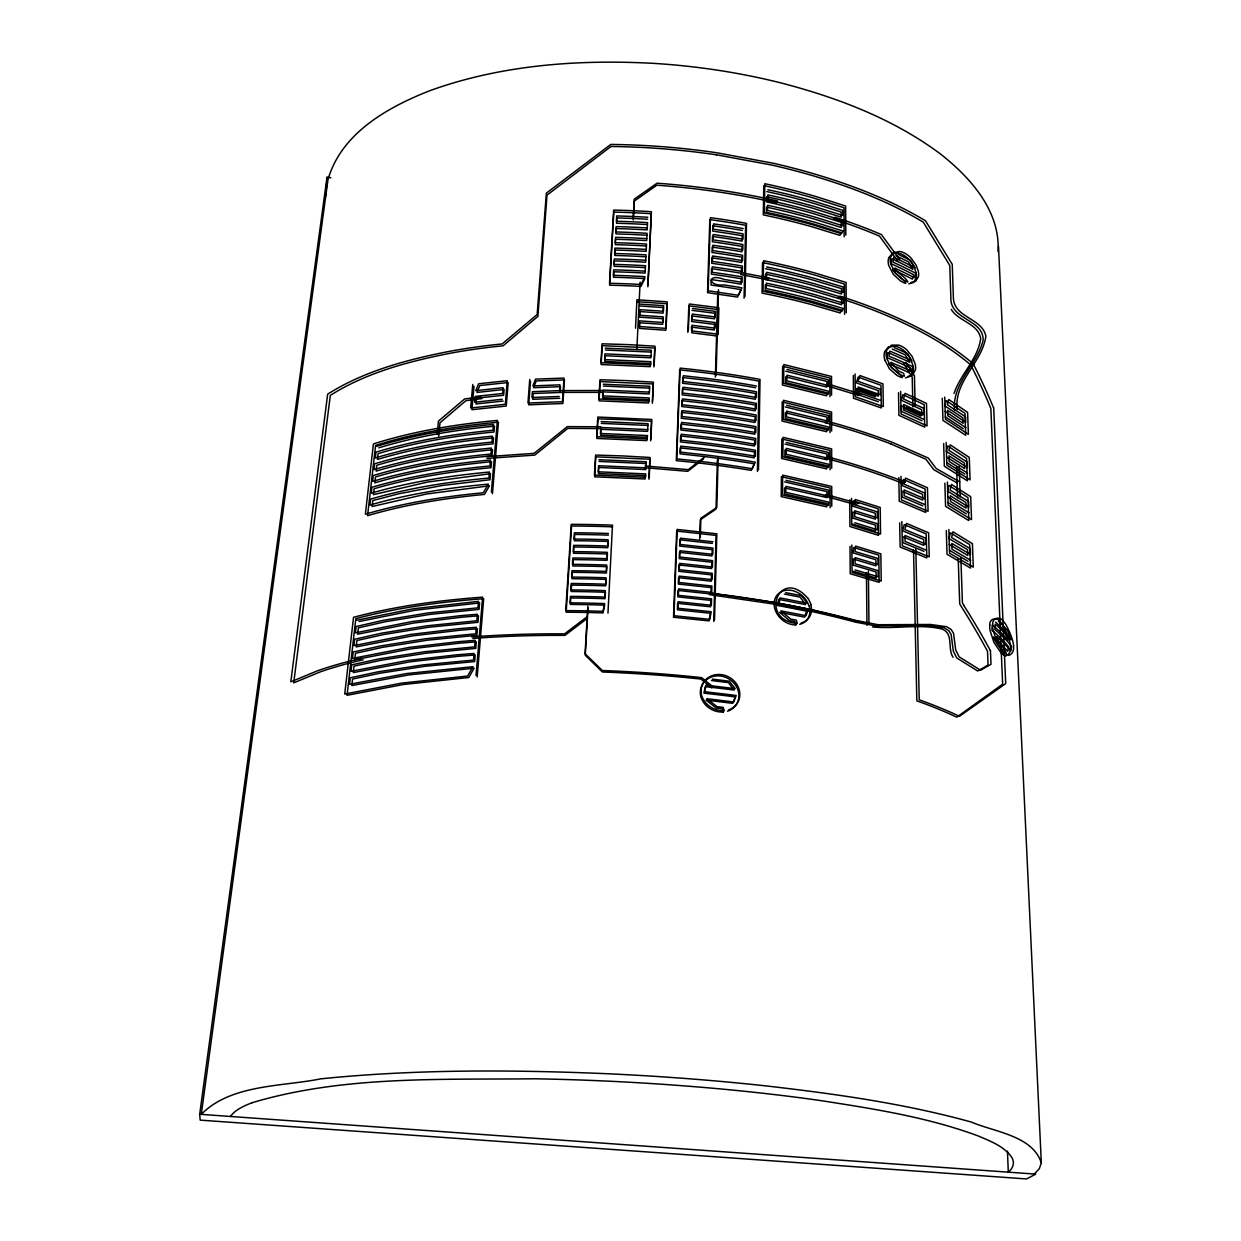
<?xml version="1.0" encoding="UTF-8"?>
<svg xmlns="http://www.w3.org/2000/svg" width="1241" height="1241" viewBox="0 0 1241 1241"><rect width="100%" height="100%" fill="white"/><g stroke="black" fill="none" stroke-linecap="round" stroke-linejoin="round"><path stroke-width="1.5" d="M757.429 471.471L758.949 381.111A443.813 198.343 2.8 0 0 679.696 369.927L676.298 460.644A452.701 186.786 2.8 0 1 751.208 470.401L754.233 463.824A451.771 187.624 2.8 0 0 704.143 456.502L680.021 453.865L680.239 447.892L704.33 450.53A451.197 188.399 2.8 0 1 754.342 457.851L754.45 451.926A450.607 189.175 2.8 0 0 704.516 444.573L680.456 441.92L680.673 435.979L704.702 438.631A450.049 189.951 2.8 0 1 754.559 446L754.652 440.09A449.475 190.711 2.8 0 0 704.872 432.721L680.89 430.053L681.107 424.143L705.059 426.811A448.901 191.471 2.8 0 1 754.761 434.21L754.869 428.347A448.327 192.215 2.8 0 0 705.229 420.932L681.325 418.264L681.542 412.384L705.415 415.052A447.768 192.976 2.8 0 1 754.978 422.483L755.071 416.65A447.194 193.72 2.8 0 0 705.586 409.204L681.759 406.536L681.976 400.688L705.772 403.372A446.636 194.465 2.8 0 1 755.18 410.833L755.288 405.047A446.077 195.194 2.8 0 0 705.943 397.57L682.178 394.871L682.395 389.069L706.129 391.768A445.503 195.923 2.8 0 1 755.381 399.261L755.49 393.49A444.945 196.652 2.8 0 0 706.3 385.982L682.612 383.283L682.814 377.528L706.47 380.227A444.387 197.381 2.8 0 1 755.583 387.75M758.499 469.858L760.019 379.405A446.713 199.677 2.8 0 0 680.146 368.127L676.748 458.922A455.664 188.058 2.8 0 1 752.248 468.772L755.288 462.179A454.733 188.896 2.8 0 0 704.81 454.811L680.502 452.143L680.72 446.155L704.997 448.823A454.144 189.687 2.8 0 1 755.397 456.223L755.505 450.281A453.57 190.462 2.8 0 0 705.183 442.866L680.937 440.183L681.154 434.241L705.353 436.925A452.996 191.238 2.8 0 1 755.598 444.34L755.707 438.43A452.422 191.998 2.8 0 0 705.54 430.984L681.371 428.316L681.588 422.39L705.726 425.089A451.848 192.774 2.8 0 1 755.816 432.551L755.909 426.671A451.274 193.534 2.8 0 0 705.896 419.194L681.805 416.495L682.023 410.616L706.082 413.315A450.7 194.279 2.8 0 1 756.017 420.808L756.11 414.975A450.126 195.039 2.8 0 0 706.253 407.467L682.224 404.768L682.441 398.919L706.424 401.619A449.568 195.783 2.8 0 1 756.219 409.158L756.327 403.356A448.994 196.528 2.8 0 0 706.61 395.801L682.659 393.087L682.876 387.285L706.781 390A448.435 197.257 2.8 0 1 756.421 397.554L756.529 391.799A447.861 198.002 2.8 0 0 706.951 384.214L683.077 381.499L683.295 375.728L707.137 378.443A447.303 198.731 2.8 0 1 756.622 386.044M744.073 298.212L745.624 225.288A429.06 216.834 3 0 0 714.552 220.246L709.805 219.579L707.556 292.643L737.526 297.095L741.048 289.649A435.327 209.155 2.9 0 0 723.255 286.78L711.062 285.042L711.233 279.582L723.394 281.319A434.8 209.807 2.9 0 1 741.172 284.189L741.296 278.744A434.257 210.458 2.9 0 0 723.55 275.874L711.388 274.137L711.558 268.692L723.689 270.445A433.73 211.11 2.9 0 1 741.404 273.315L741.529 267.916A433.202 211.746 2.9 0 0 723.829 265.031L711.714 263.278L711.884 257.88L723.984 259.633A432.675 212.382 2.9 0 1 741.653 262.518L741.761 257.135A432.147 213.018 2.9 0 0 724.124 254.25L712.039 252.497L712.194 247.114L724.263 248.883A431.62 213.654 2.9 0 1 741.885 251.768L742.009 246.432A431.092 214.274 3 0 0 724.403 243.531L712.365 241.762L712.52 236.426L724.558 238.194A430.565 214.895 3 0 1 742.118 241.095L742.242 235.774A430.053 215.515 3 0 0 724.697 232.874L712.675 231.105L712.846 225.784L724.837 227.553A429.526 216.136 3 0 1 742.351 230.469M744.988 296.397L746.524 223.411A431.868 218.307 3 0 0 715.204 218.323L710.441 217.656L708.177 290.782L738.395 295.28L741.932 287.819A438.166 210.567 2.9 0 0 723.999 284.934C707.277 286.718 707.091 272.601 724.155 279.473A437.639 211.234 2.9 0 1 742.056 282.359L742.18 276.914A437.096 211.885 2.9 0 0 724.294 274.013L712.039 272.26L712.21 266.815L724.434 268.583A436.568 212.537 2.9 0 1 742.289 271.484L742.413 266.07A436.025 213.173 2.9 0 0 724.589 263.154L712.365 261.401L712.536 255.987L724.728 257.756A435.498 213.824 2.9 0 1 742.537 260.672L742.645 255.289A434.97 214.46 2.9 0 0 724.868 252.373L712.691 250.589L712.861 245.222L725.008 246.99A434.443 215.096 2.9 0 1 742.77 249.906L742.878 244.555A433.916 215.717 3 0 0 725.147 241.638L713.017 239.854L713.172 234.518L725.302 236.286A433.388 216.353 3 0 1 743.002 239.218L743.111 233.897A432.861 216.973 3 0 0 725.442 230.966L713.327 229.182L713.497 223.876L725.582 225.66A432.333 217.594 3 0 1 743.235 228.592M716.104 375.232L718.508 289.711M717.376 459.744L716.041 509.058L700.234 519.839L699.645 538.997M713.73 621.462L716.041 535.414L676.686 531.07L673.522 617.258L709.03 620.903L710.41 613.256L677.384 609.781L677.617 603.312L710.597 606.802L710.767 600.365L677.85 596.874L678.082 590.452L710.953 593.958L711.124 587.567L678.315 584.061L678.548 577.685L711.295 581.191L711.481 574.847L678.765 571.325L678.998 564.981L711.651 568.518L711.822 562.204L679.23 558.652L679.447 552.354L712.008 555.906L712.179 549.639L679.68 546.071L679.897 539.819L712.35 543.387M718.151 458.069L716.817 507.429L700.886 518.211L700.296 537.384M714.521 619.957L716.833 533.816L677.167 529.426L674.003 615.722L709.79 619.399L711.186 611.735L677.896 608.23L678.129 601.761L711.357 605.282L711.543 598.845L678.362 595.323L678.594 588.886L711.714 592.422L711.884 586.031L678.827 582.479L679.06 576.103L712.07 579.64L712.241 573.295L679.277 569.728L679.51 563.383L712.412 566.951L712.598 560.637L679.742 557.054L679.959 550.74L712.768 554.339L712.939 548.057L680.192 544.458L680.409 538.191L713.11 541.79M715.39 377L717.794 291.557M687.871 332.371L688.817 305.86L718.167 309.567L717.422 336.047L691.889 332.821L691.408 327.112L714.289 329.966L714.459 324.366L691.594 321.512L691.795 315.928L714.614 318.797L714.785 313.228L691.982 310.359M688.367 330.54L689.313 303.998L718.88 307.721L718.151 334.232L692.416 330.975L691.92 325.266L715.002 328.136L715.157 322.536L692.121 319.666L692.307 314.066L715.312 316.967L715.468 311.398L692.509 308.497M648.95 479.228L649.834 459.217L595.789 456.828L594.625 476.823L645.134 478.964L645.568 475.629L598.395 473.535L598.736 467.485L645.847 469.563L646.344 461.792L598.922 459.697M650.641 440.85L651.509 421.226L624.952 419.706L597.991 418.853L596.843 438.461L646.871 440.602L647.523 435.56L600.427 433.466L600.768 427.509L647.786 429.603M652.316 403.216L653.169 383.965L600.148 381.592L599.031 400.843L648.578 402.968L648.996 399.742L602.723 397.678L603.064 391.846L649.26 393.924L649.741 386.292L603.25 384.214M653.914 366.933L654.752 348.038L602.226 345.665L601.14 364.559L650.222 366.669L650.641 363.504L604.801 361.457L605.127 355.733L650.889 357.796L651.37 350.241L605.298 348.163M649.198 477.506L650.082 457.479L623.044 455.943L595.602 455.075L594.439 475.086L645.351 477.258L645.785 473.907L598.24 471.797L598.581 465.732L646.065 467.841M650.889 439.097L651.758 419.458L597.805 417.054L596.657 436.692L647.088 438.849M652.549 401.432L653.402 382.166L626.891 380.615L599.977 379.762L598.845 399.028L648.795 401.169L649.214 397.942L602.583 395.863L602.909 390.031L649.477 392.109M654.162 365.102L655 346.192L628.737 344.641L602.056 343.804L600.954 362.713L650.439 364.838L650.858 361.674L604.646 359.595L604.972 353.871L651.106 355.95M647.833 286.826L651.261 213.7A420.094 213.126 3 0 0 613.799 212.102L609.626 285.213A426.392 204.408 2.9 0 1 640.961 286.423L644.855 278.589A426.408 205.665 2.9 0 0 613.488 277.255L613.799 271.795A425.88 206.301 2.9 0 1 645.103 273.113L645.522 265.729A428.207 208.364 2.9 0 0 614 264.395L614.311 258.95A427.68 209 2.9 0 1 645.77 260.284M648.004 284.918L651.432 211.715A422.902 214.6 3 0 0 613.675 210.101L609.502 283.289A429.262 205.82 2.9 0 1 641.085 284.499L644.994 276.665A429.262 207.076 2.9 0 0 613.38 275.331L613.69 269.855A428.734 207.728 2.9 0 1 645.258 271.19M635.516 328.198L636.912 299.764L667.208 301.842L666.107 328.4L639.751 326.538L639.317 320.861L662.942 322.474L663.175 316.858L639.58 315.261L639.86 309.661L663.423 311.274L663.656 305.705L640.123 304.092M636.85 349.078L640.139 282.017M607.966 613.101L612.48 525.176A447.117 173.895 2.7 0 0 571.232 524.354L565.772 610.619A454.547 162.121 2.7 0 1 602.986 611.348L604.631 603.576A454.516 163.393 2.7 0 0 570.022 602.847L570.426 596.378A453.911 164.277 2.7 0 1 604.972 597.107L605.329 590.654A453.306 165.146 2.7 0 0 570.829 589.925L571.217 583.487A452.717 166.015 2.7 0 1 605.67 584.216L606.011 577.81A452.112 166.883 2.7 0 0 571.62 577.081L572.023 570.705A451.522 167.737 2.7 0 1 606.353 571.418L606.694 565.043A450.917 168.605 2.7 0 0 572.411 564.329L572.815 557.985A450.328 169.443 2.7 0 1 607.035 558.698L607.376 552.354A449.738 170.296 2.7 0 0 573.202 551.656L573.59 545.342A449.149 171.134 2.7 0 1 607.718 546.04L608.059 539.757A448.559 171.972 2.7 0 0 573.994 539.059L574.381 532.792A447.97 172.794 2.7 0 1 608.4 533.475M633.282 217.935L634.244 199.149L657.063 183.203A427.788 221.084 3 0 1 777.626 200.995M633.251 219.921L634.213 201.151L656.861 185.204A424.996 219.595 3 0 1 776.509 202.841M587.815 606.229L585.069 653.728L602.366 670.512A472.852 157.39 2.6 0 1 701.661 677.633L712.582 686.521M588.017 607.811L585.271 655.264L602.428 672.017A469.734 156.319 2.6 0 1 700.948 679.075L711.776 687.948M326.181 191.067L327.004 177.246L330.851 177.789M559.691 398.283L532.684 399.307L533.118 393.506L560.079 392.451L560.482 386.649L533.552 387.704L536.267 380.94L564.469 379.917L562.871 403.511L528.713 404.814L530.512 381.266M529.752 379.451L527.952 403.03L562.406 401.712L563.988 378.086L535.554 379.125L532.839 385.889L559.986 384.834L559.582 390.636L532.405 391.691L531.955 397.508L559.195 396.468M476.048 675.476L482.609 597.123C439.159 600.38 395.708 606.089 353.53 617.304L344.719 694.045L401.572 683.124L467.609 676.05L472.961 666.696L406.815 673.537L349.528 684.287L350.272 677.788L377.559 671.924L423.305 664.866L473.519 660.072L474.078 653.464L456.967 654.814L408.134 660.414L351.001 671.303L351.746 664.85L378.955 658.909L424.562 651.742L474.636 646.887L475.194 640.325L458.131 641.69L409.452 647.383L352.475 658.413L353.204 651.99L380.351 645.987L425.834 638.712L475.753 633.779L476.296 627.263L459.279 628.644L410.755 634.43L353.933 645.599L354.662 639.224L381.732 633.127L427.075 625.774L476.854 620.764L477.397 614.279L460.427 615.691L412.043 621.555L355.391 632.863L356.105 626.534L383.112 620.36L428.316 612.914L477.94 607.826L478.483 601.373L413.331 608.757L356.819 620.205M491.405 492.041L497.408 420.404C455.494 424.344 413.641 431.139 373.432 443.921L365.366 514.255C403.759 502.838 443.502 496.571 483.323 492.755L488.411 484.114C448.451 487.775 408.553 493.887 369.942 505.071L370.625 499.115C409.173 487.899 449.009 481.741 488.938 478.064L489.45 472.03C449.568 475.722 409.778 481.911 371.292 493.189L371.974 487.279C410.399 475.955 450.126 469.719 489.947 466.011L490.459 460.008C450.685 463.746 411.004 470.013 372.641 481.368L373.308 475.489C411.609 464.087 451.243 457.789 490.971 454.02L491.467 448.063C451.802 451.848 412.214 458.177 373.991 469.625L374.642 463.793C412.819 452.282 452.345 445.922 491.979 442.106L492.475 436.18C452.903 440.012 413.424 446.403 375.309 457.96L375.976 452.143C414.013 440.555 453.446 434.117 492.972 430.27L493.484 424.375C454.004 428.254 414.618 434.707 376.628 446.357M477.165 676.95L483.695 598.689C440.633 601.916 397.601 607.547 355.81 618.639L347.046 695.301L403.356 684.505L468.788 677.508L474.093 668.185L408.553 674.949L351.808 685.559L352.553 679.075L379.575 673.274L424.887 666.293L474.651 661.562L475.21 654.969L458.255 656.287L409.871 661.841L353.282 672.591L354.011 666.153L380.971 660.274L426.144 653.2L475.768 648.391L476.327 641.83L459.403 643.179L411.174 648.81L354.74 659.716L355.469 653.309L382.352 647.368L427.4 640.185L476.87 635.299L477.428 628.784L460.566 630.164L412.462 635.873L356.198 646.918L356.912 640.542L383.717 634.523L428.641 627.248L477.971 622.299L478.514 615.815L461.699 617.211L413.749 623.013L357.641 634.198L358.354 627.868L385.082 621.772L429.882 614.404L479.057 609.378L479.6 602.94L415.037 610.231L359.068 621.555M492.444 493.732L498.432 422.157C456.89 426.051 415.425 432.768 375.589 445.41L367.569 515.682C405.621 504.404 444.992 498.199 484.44 494.43L489.481 485.805L426.656 493.98L372.114 506.514L372.781 500.573L398.78 493.763L442.292 485.495L489.993 479.755L490.505 473.721L427.85 481.989L373.448 494.647L374.13 488.737C412.198 477.537 451.569 471.394 491.017 467.702L491.514 461.714C452.112 465.406 412.803 471.596 374.798 482.842L375.465 476.963C413.408 465.685 452.67 459.465 492.025 455.742L492.522 449.785C453.229 453.523 413.998 459.775 376.116 471.115L376.783 465.266C414.603 453.896 453.772 447.598 493.034 443.844L493.53 437.918C454.315 441.703 415.208 448.017 377.45 459.449L378.102 453.648C415.797 442.168 454.873 435.824 494.027 432.008L494.523 426.128C455.416 429.96 416.387 436.336 378.753 447.846M998.059 251.675C1000.463 211.11 970.478 177.525 940.554 154.055C893.303 118.748 837.225 97.527 780.542 82.821A410.538 231.648 3.1 0 0 653.914 63.384C578.539 59.258 501.411 64.842 429.96 90.64C387.812 107.16 341.337 133.082 327.981 179.635L201.29 1114.371C230.748 1084.169 282.172 1086.697 320.892 1078.832C415.378 1069.215 510.578 1069.711 605.375 1073.636A506.344 94.673 2.4 0 1 768.226 1086.154C836.589 1094.097 905.077 1103.652 971.501 1122.112C994.351 1132.009 1032.605 1135.546 1041.323 1162.91L1039.322 1168.681L1034.296 1174.033M472.774 384.524L470.649 407.994L505.32 404.271L507.259 380.723L478.607 383.764L475.784 390.667L503.117 387.688L502.636 393.475L475.256 396.437L474.729 402.239L502.155 399.276M474.015 386.277L471.89 409.716L506.266 406.04L508.19 382.523L479.802 385.532L476.994 392.435L504.094 389.472L503.613 395.259L476.466 398.19L475.955 403.977L503.132 401.06M437.142 434.412L438.461 421.102L464.615 398.95L480.732 396.841M438.694 436.072L439.997 422.778L465.933 400.672L481.896 398.594M199.677 1114.263L1035.723 1174.126L1026.617 1178.95L200.204 1120.127L199.677 1114.263L327.004 177.246M325.359 197.086L325.887 193.255M989.791 625.03C989.139 618.483 997.128 616.575 1000.293 621.881A41.884 16.149 85.1 0 1 1002.93 625.278C1006.854 632.77 1016.41 652.285 1005.551 655.993M890.464 257.213L893.411 252.668L899.741 251.442A21.113 13.418 59.1 0 1 911.158 258.175L916.137 265.14L918.324 271.298A14.783 8.609 59 0 1 918.433 276.634L915.78 281.133L910.956 282.452M954.05 393.428C960.487 374.006 977.877 359.161 980.716 338.56C978.125 323.312 958.579 321.543 951.242 309.412M703.554 458.937L687.747 471.332L644.777 467.702M704.205 457.246L688.29 469.641L644.994 465.964M587.412 618.251L564.965 635.392A430.053 151.123 2.7 0 0 472.899 638.432M587.21 616.684L564.577 633.841A433.187 152.255 2.7 0 0 471.735 636.912M610.944 146.5L547.017 195.116L537.88 316.377L503.148 345.789A356.927 168.45 3.2 0 0 449.863 353.313C408.398 361.472 366.421 372.61 330.339 395.367L293.714 682.86L320.085 671.955A322.195 117.057 3.3 0 1 363.163 659.793M251.923 1102.768C343.152 1075.482 440.462 1079.872 534.638 1078.786A472.495 88.39 2.4 0 1 682.286 1085.735A472.387 88.359 2.4 0 1 819.929 1100.472C873.354 1108.756 927.43 1117.086 978.327 1136.011C990.225 1141.162 1003.674 1146.001 1011.508 1156.953A234.471 46.336 1.5 0 1 1008.421 1172.171M485.914 456.719L534.111 453.353L567.339 426.609L600.613 426.78M487.015 458.425L534.793 455.106L567.773 428.393L600.768 428.564M905.449 377.947L910.444 376.209L913.159 371.292A15.404 9.432 59.4 0 0 913.05 365.676L909.979 357.827L904.518 351.156A21.128 14.023 59.9 0 0 895.273 346.161L888.354 347.046L884.771 351.42A16.071 10.673 54.7 0 0 884.678 359.766M907.621 376.597L912.647 374.875L915.393 369.958A15.295 9.354 59.4 0 0 915.269 364.358L912.182 356.477L906.675 349.776A21.5 14.256 59.9 0 0 898.701 345.091L891.395 345.138L886.772 349.962A15.993 10.595 54.7 0 0 886.679 358.323L891.519 367.476L899.089 374.068A21.516 13.077 54.3 0 0 904.441 376.209L903.588 373.262L898.98 371.245L890.852 362.388A384.074 183.59 2.5 0 1 911.313 371.385L912.926 366.762A383.531 184.164 2.5 0 0 888.959 356.183L889.781 351.11A383.081 184.769 2.5 0 1 911.918 360.914L907.295 353.39L894.342 347.635M908.8 283.848L913.593 282.498L916.215 278A14.876 8.671 59 0 0 916.106 272.663L913.95 266.536L910.165 260.812A20.756 13.201 59.1 0 0 897.693 252.947L892.279 253.629L888.82 257.585A15.575 9.897 54.2 0 0 888.727 265.527L893.396 274.432L900.656 281.024A20.973 12.115 53.9 0 0 905.744 283.32C903.215 277.937 895.893 275.502 892.729 269.561A368.779 190.633 2.5 0 1 912.337 279.101L913.857 274.819A368.267 191.13 2.5 0 0 890.898 263.588L891.69 258.826A367.848 191.672 2.5 0 1 912.895 269.219L908.474 261.835L896.064 255.739M559.458 390.589L601.807 390.512M559.97 392.404L601.978 392.342M605.453 350.024L651.153 352.087M603.39 386.044L649.524 388.107M601.109 421.583L648.05 423.677L647.569 431.372L600.923 429.293L600.582 435.234L647.306 437.313M601.264 423.383L647.833 425.446M599.093 461.435L646.127 463.529M636.835 301.672L666.882 303.735L665.781 330.261L639.627 328.415L639.208 322.738L662.647 324.335L662.88 318.735L639.472 317.138L639.751 311.553L663.113 313.151L663.361 307.582L640.015 305.984M872.439 626.938C895.506 629.234 919.131 623.665 941.857 628.985C954.003 633.437 947.209 648.609 953.057 657.265M711.496 680.549L728.405 682.612L734.207 690.058L705.291 686.568L703.911 693.145L723.456 695.41A474.046 155.141 2.6 0 1 735.215 696.915L732.779 703.337L706.051 700.126L716.29 708.053L722.293 708.782L723.286 712.148M712.303 679.122L729.336 681.2L735.184 688.662L706.051 685.141L704.671 691.718L724.356 694.014A477.165 156.211 2.6 0 1 736.208 695.534L733.757 701.956L706.812 698.714L717.143 706.672L723.193 707.386L724.186 710.767M709.371 594.641L774.601 604.165A453.818 165.953 2.7 0 1 855.53 622.175L875.712 625.867L927.958 625.619L944.277 627.853L948.745 630.645L951.118 634.43L953.336 651.199L956.733 657.932L977.691 671.009L988.053 665.052L987.51 651.261A411.857 180.845 47.9 0 0 961.496 606.88L959.712 603.902L958.207 558.559M716.491 154.799L772.352 165.177A418 222.248 3 0 1 813.832 175.989C851.807 187.329 889.13 201.756 923.242 222.123L949.768 265.45L950.901 299.19C951.242 320.116 984.346 319.666 983.074 340.608C976.822 365.149 951.645 383.516 954.624 410.554M741.591 272.725L769.001 277.937M740.722 274.571L767.915 279.737M784.405 594.051L800.135 597.154L805.611 604.615L778.712 599.356L777.549 605.53A455.075 166.154 2.7 0 1 806.666 611.192L804.509 617.118L779.643 612.294L789.292 620.5L794.876 621.57L795.853 624.844M785.739 592.609L801.593 595.727L807.115 603.219L780.015 597.914L778.836 604.088A458.146 167.318 2.7 0 1 808.186 609.796L806.014 615.722L780.946 610.867L790.672 619.088L796.303 620.174L797.28 623.447C758.189 620.283 779.55 565.958 807.705 598.084M785.91 480.314L828.585 490.133L828.585 496.121L785.848 486.317L785.801 492.336L828.6 502.109L828.352 505.366L782.466 495.019L782.683 475.132L831.718 486.456L831.749 506.25M784.622 481.88L826.971 491.622L826.971 497.594L784.56 487.884L784.498 493.887L826.971 503.567L826.723 506.84L781.21 496.586L781.411 476.699L830.074 487.93L830.105 507.709M786.282 442.463L828.538 452.469L828.554 458.332L786.22 448.358L786.158 454.253L828.554 464.212L828.305 467.407L782.869 456.874L783.087 437.359L831.641 448.885L831.687 468.307M784.995 444.076L826.94 453.989L826.94 459.837L784.933 449.956L784.886 455.85L826.956 465.716L826.708 468.912L781.613 458.472L781.83 438.973L830.027 450.405L830.058 469.796M786.639 405.326L828.507 415.502L828.507 421.257L786.577 411.112L786.53 416.898L828.507 427.028L828.274 430.162L783.273 419.442L783.474 400.3L831.579 412.028L831.61 431.077M785.367 406.97L826.909 417.069L826.925 422.809L785.305 412.741L785.258 418.543L826.925 428.564L826.677 431.713L782.016 421.071L782.233 401.944L829.965 413.579L829.996 432.613M785.724 371.183L826.894 381.437L826.894 387.083L785.677 376.861L785.615 382.538L826.894 392.73L826.661 395.817L782.404 385.005L782.621 366.235L829.919 378.04L829.95 396.732M786.98 369.508L828.461 379.855L828.476 385.501L786.934 375.185L786.872 380.863L828.476 391.163L828.228 394.235L783.645 383.345L783.847 364.544L831.517 376.457L831.548 395.165M824.195 495.95L856.817 504.963M825.792 494.461L858.679 503.567M855.204 620.283L878.07 624.735L930.378 624.471L946.712 626.721L951.18 629.513L953.538 633.313L955.741 650.113L959.138 656.846L980.561 670.218L991.001 664.323L990.442 650.532M826.258 385.563L859.067 395.553M1008.623 655.45C1019.575 651.851 1009.879 632.165 1005.97 624.673A42.768 16.459 85.2 0 0 1003.317 621.276C1000.184 615.955 992.086 617.692 992.738 624.301A12.332 4.917 75.7 0 0 992.893 629.451L996.864 641.675L1004.031 652.177M827.825 383.981L860.882 394.064M855.142 569.929L878.147 576.77L878.07 570.643L855.096 563.786L855.049 557.643L877.992 564.531L877.914 558.45L855.002 551.531L855.545 546.102L880.831 553.843L881.219 581.052L852.055 572.411L851.853 545.063M853.296 571.279L876.13 578.058L876.053 571.93L853.25 565.12L853.203 558.993L875.975 565.834L875.898 559.738L853.156 552.897L853.699 547.467L878.799 555.146L879.155 582.324L850.225 573.745L850.038 546.428M854.785 522.756L877.527 529.783L877.449 523.795L854.739 516.737L854.692 510.749L877.371 517.823L877.294 511.866L854.646 504.777L855.173 499.471L880.179 507.429L880.552 534.002L851.729 525.114L851.543 498.417M852.955 524.136L875.525 531.101L875.448 525.114L852.908 518.133L852.877 512.145L875.37 519.157L875.293 513.216L852.831 506.188L853.358 500.883L878.163 508.763L878.535 535.321L849.914 526.51L849.744 499.828M859.486 389.054L877.356 395.305M857.686 390.558L875.417 396.748M880.381 400.347L858.214 392.575L858.167 386.959L880.288 394.747L880.21 389.178L858.12 381.359L859.889 375.542L882.972 383.857L883.313 406.536L855.282 396.748L855.111 373.96M878.395 401.774L856.414 394.08L856.368 388.464L878.318 396.189L878.24 390.605L856.321 382.864L858.089 377.062L880.986 385.284L881.327 407.948L853.498 398.252L853.327 375.48M891.1 444.045L925.864 459.201L933.79 469.672L957.106 482.951M892.279 349.047L905.139 354.755L909.715 362.263A380.18 183.327 2.5 0 0 887.749 352.537L886.943 357.61A380.63 182.737 2.5 0 1 910.723 368.096L909.126 372.719A381.158 182.163 2.5 0 0 888.82 363.815C892.232 369.771 899.663 372.222 902.3 377.605A21.175 12.891 54.3 0 1 896.995 375.403L889.471 368.887L884.709 359.766M926.375 550.182L905.092 541.433L904.968 535.476L926.22 544.256L926.081 538.346L904.844 529.535L906.488 523.407L928.625 532.808L929.245 556.821L902.331 545.776L901.85 521.608M923.987 551.33L902.874 542.658L902.75 536.701L923.831 545.404L923.692 539.509L902.641 530.776L904.255 524.648L926.22 533.956L926.841 557.938L900.128 547.017L899.663 522.864M904.503 408.444L920.9 416.061M906.69 407.11L923.211 414.804M922.87 505.909L901.974 496.989L901.866 491.172L922.715 500.107L922.575 494.337L901.742 485.371L903.355 479.429L925.088 488.97L925.677 512.424L899.26 501.193L898.81 477.599M925.228 504.715L904.162 495.717L904.053 489.9L925.072 498.929L924.933 493.142L903.929 484.099L905.558 478.142L927.446 487.775L928.066 511.261L901.431 499.921L900.982 476.296M898.112 254.265L910.615 260.424L915.082 267.839A370.687 193.177 2.5 0 0 893.706 257.337L892.915 262.099A371.106 192.634 2.5 0 1 916.06 273.439L914.508 277.72A371.617 192.138 2.5 0 0 894.761 268.087C898.034 273.997 905.263 276.588 907.885 281.955A21.299 12.286 53.9 0 1 902.75 279.551L895.428 272.958L890.759 264.038A15.45 9.804 54.2 0 1 890.449 257.213M924.297 419.551L903.743 410.073L903.634 404.504L924.157 413.998L924.018 408.475L903.51 398.935L905.092 393.319L926.484 403.449L927.074 425.927L901.075 413.982L900.625 391.38M921.985 420.792L901.587 411.407L901.478 405.838L921.846 415.254L921.706 409.732L901.369 400.285L902.936 394.654L924.157 404.706L924.731 427.152L898.934 415.332L898.5 392.745M949.396 550.275L967.98 561.242M949.225 544.442L967.778 555.456L967.577 549.67L949.039 538.625L950.404 532.808L969.671 544.597L970.524 568.068L947.023 554.262L946.309 530.574M947.922 502.512L966.305 513.805M947.736 496.819L966.103 508.143L965.901 502.496L947.566 491.126L948.915 485.495L967.98 497.61L968.802 520.553L945.564 506.328L944.866 483.199M946.681 462.567L964.893 474.124M946.511 456.983L964.691 468.571L964.49 463.048L946.34 451.414L947.674 445.938L966.568 458.332L967.375 480.81L944.354 466.244L943.656 443.58M945.27 416.852L963.28 428.688M945.099 411.392L963.078 423.274L962.892 417.86L944.928 405.947L946.247 400.641L964.94 413.331L965.731 435.296L942.958 420.373L942.276 398.221M959.727 481.927L936.226 468.524L928.221 458.007L893.179 442.696A414.37 183.513 2.6 0 0 826.196 420.978M970.726 560.327L951.987 549.251L951.8 543.403L970.524 554.525L970.307 548.739L951.614 537.586L952.979 531.784L972.417 543.682L973.285 567.168L949.598 553.222L948.853 529.519M969.004 512.859L950.482 501.442L950.296 495.748L968.802 507.181L968.601 501.535L950.11 490.055L951.475 484.424L970.695 496.679L971.532 519.622L948.108 505.242L947.395 482.097M967.577 473.147L949.21 461.481L949.039 455.881L967.375 467.593L967.173 462.055L948.853 450.312L950.203 444.836L969.252 457.355L970.074 479.848L946.867 465.142L946.154 442.463M965.917 427.68L947.767 415.719L947.581 410.259L965.731 422.266L965.529 416.852L947.41 404.814L948.745 399.509L967.592 412.338L968.399 434.319L945.44 419.225L944.742 397.073M973.689 364.202C951.49 345.06 925.6 330.742 899.058 318.596A389.752 193.038 2.6 0 0 839.878 296.18M971.005 365.18C948.977 346.208 923.304 332.045 896.979 320.023A386.866 191.564 2.6 0 0 838.264 297.809M1001.006 652.782L993.886 642.357L989.977 630.18A12.441 4.98 75.7 0 1 989.791 625.014M899.694 259.509L881.389 234.549A396.236 207.263 2.8 0 0 834.883 217.206M897.631 260.982L879.481 236.1A393.428 205.758 2.8 0 0 833.332 218.912M905.899 362.341L914.431 375.806L915.129 405.59M903.758 363.706L912.213 377.124L912.895 406.877M964.304 605.949L962.411 602.955L960.875 557.581M993.483 637.254C995.84 643.815 1001.627 648.547 1003.442 654.891M1006.498 654.302C1004.683 647.911 998.834 643.164 996.461 636.571A301.253 120.889 1.5 0 1 1010.826 650.842L1011.663 646.375A300.648 121.385 1.4 0 0 994.848 629.544L995.313 624.223A300.353 121.99 1.4 0 1 1010.857 639.844L1007.63 630.552A300.353 122.719 1.4 0 0 998.509 621.384M998.493 246.416L1041.323 1162.91M993.7 407.762L1005.706 683.605L959.464 716.29A387.766 136.432 2.2 0 0 919.224 699.815L915.811 548.739M1007.459 1151.136L1008.297 1172.171M957.199 409.483C953.755 381.189 982.205 362.682 985.881 336.28C982.531 318.115 954.143 317.991 953.398 298.042L952.235 264.286L925.491 220.758C891.116 200.204 853.513 185.654 815.228 174.205A420.746 223.752 3 0 0 773.438 163.285L717.143 152.829A420.203 223.504 3 0 0 610.774 144.437L546.35 193.131L537.167 314.5L502.14 343.959A359.812 169.862 3.2 0 0 448.389 351.56C406.49 359.812 364.094 371.106 327.671 394.142L290.813 681.836L317.463 670.792A325.406 118.252 3.3 0 1 360.976 658.459M959.2 466.492L960.239 496.819M956.594 467.531L957.602 497.827M913.516 549.934L916.851 700.855A384.617 135.3 2.2 0 1 956.764 717.174L1002.65 684.179L990.845 408.506A352.397 178.347 53.4 0 0 970.865 365.18M868.374 571.217L868.948 624.037L811.459 609.75A463.777 169.117 2.7 0 0 730.391 595.68L710.131 593.105L774.275 602.443A456.874 167.116 2.7 0 1 854.072 619.988M866.42 572.52L866.963 625.293M845.804 235.123L845.633 206.037L816.004 196.559A419.194 219.626 3 0 0 764.813 183.715L764.332 213.033A422.436 216.508 2.9 0 1 813.15 224.947L841.491 233.665L842.887 230.981L815.213 222.356A421.552 216.617 2.9 0 0 767.496 210.489L767.574 205.277A421.04 217.206 3 0 1 815.228 217.159L842.872 225.8L842.841 220.634L815.228 211.978A420.528 217.796 3 0 0 767.652 200.065L767.729 194.884A420.032 218.369 3 0 1 815.244 206.797L842.81 215.469L842.794 210.334L815.259 201.647A419.52 218.959 3 0 0 767.807 189.702M846.253 312.763L846.067 282.452L815.833 273.253A426.702 210.861 2.9 0 0 763.556 260.734L763.06 291.294A430.053 207.433 2.9 0 1 812.917 302.882L841.848 311.351L843.275 308.513L815.011 300.151A429.138 207.588 2.9 0 0 766.286 288.61L766.38 283.165A428.61 208.224 2.9 0 1 815.027 294.722L843.26 303.114L843.228 297.731L815.042 289.324A428.083 208.876 2.9 0 0 766.457 277.736L766.535 272.322A427.556 209.496 2.9 0 1 815.058 283.941L843.197 292.349L843.166 286.997L815.073 278.558A427.044 210.132 2.9 0 0 766.628 266.939M844.159 236.783L844.004 207.728L814.608 198.343A416.418 218.121 3 0 0 763.789 185.607L763.308 214.895A419.644 215.019 2.9 0 1 811.754 226.7L839.878 235.34L841.274 232.656L813.801 224.109A418.76 215.127 2.9 0 0 766.442 212.351L766.519 207.138A418.248 215.717 3 0 1 813.817 218.912L841.243 227.475L841.227 222.31L813.832 213.731A417.736 216.306 3 0 0 766.597 201.942L766.69 196.745A417.24 216.88 3 0 1 813.848 208.566L841.196 217.159L841.181 212.025L813.863 203.415A416.743 217.454 3 0 0 766.767 191.579M844.563 314.361L844.407 284.08L814.406 274.959A423.864 209.419 2.9 0 0 762.517 262.565L762.021 293.093A427.199 206.006 2.9 0 1 811.49 304.572L840.204 312.965L841.631 310.126L813.584 301.842A426.284 206.161 2.9 0 0 765.216 290.394L765.309 284.965A425.772 206.797 2.9 0 1 813.6 296.413L841.6 304.728L841.584 299.345L813.615 291.014A425.244 207.433 2.9 0 0 765.387 279.535L765.48 274.137A424.717 208.069 2.9 0 1 813.631 285.632L841.553 293.977L841.522 288.626L813.646 280.264A424.205 208.69 2.9 0 0 765.557 268.739M964.117 605.949A413.269 180.969 47.7 0 1 990.318 650.501M610.944 146.485A417.441 221.984 3 0 1 716.476 154.83M723.239 711.977A19.84 17.405 30.2 0 1 700.886 696.604M700.855 696.62A19.623 17.607 28.7 0 1 700.482 694.789A19.747 17.746 28.4 0 1 715.281 676.019A19.747 17.746 28.4 0 1 737.93 689.841A19.747 17.746 28.4 0 1 727.505 711.295M795.869 624.937A19.36 15.668 41.9 0 1 774.679 608.214A19.36 15.668 41.9 0 1 787.089 590.142A19.36 15.668 41.9 0 1 808.93 605.918M809.256 605.887A18.972 15.45 47 0 1 799.747 624.301M995.53 622.051A297.266 121.432 1.4 0 1 1004.574 631.126L1007.754 640.372A297.251 120.718 1.4 0 0 992.335 624.937L991.9 630.242A297.545 120.113 1.4 0 1 1008.592 646.871L1007.723 651.37A298.15 119.632 1.5 0 0 993.483 637.269M1003.38 654.643A41.263 11.06 70.2 0 1 1000.944 652.471M647.678 219.254A420.715 212.49 3 0 0 616.808 217.935L616.513 223.256A421.226 211.885 3 0 1 647.43 224.574M646.918 235.247A422.25 210.675 3 0 0 615.924 233.929L616.219 228.592A421.738 211.28 3 0 1 647.166 229.911L647.569 222.604A424.034 213.359 3 0 0 616.42 221.27L616.715 215.95A423.522 213.964 3 0 1 647.833 217.284M646.406 245.997A423.274 209.45 2.9 0 0 615.319 244.663L615.614 239.296A422.762 210.055 2.9 0 1 646.654 240.614L647.057 233.292A425.074 212.133 3 0 0 615.815 231.958L616.125 226.607A424.546 212.738 3 0 1 647.321 227.941M645.894 256.794A424.313 208.193 2.9 0 0 614.714 255.475L615.009 250.061A423.801 208.814 2.9 0 1 646.142 251.38L646.545 244.043A426.113 210.892 2.9 0 0 615.21 242.709L615.52 237.326A425.585 211.513 2.9 0 1 646.809 238.66M645.367 267.653A425.353 206.937 2.9 0 0 614.109 266.334L614.404 260.889A424.841 207.573 2.9 0 1 645.63 262.223L646.034 254.855A427.152 209.636 2.9 0 0 614.605 253.521L614.915 248.107A426.625 210.256 2.9 0 1 646.297 249.441M608.447 535.15A444.945 171.584 2.7 0 0 574.707 534.452L574.319 540.719A445.519 170.762 2.7 0 1 608.121 541.417L607.78 547.7A446.108 169.924 2.7 0 0 573.931 547.002L573.544 553.3A446.698 169.102 2.7 0 1 607.438 553.998L607.097 560.327A447.272 168.264 2.7 0 0 573.14 559.629L572.753 565.958A447.861 167.411 2.7 0 1 606.756 566.672L606.415 573.032A448.451 166.558 2.7 0 0 572.365 572.318L571.961 578.709A449.056 165.705 2.7 0 1 606.073 579.423L605.732 585.83A449.645 164.851 2.7 0 0 571.558 585.1L571.17 591.523A450.235 163.983 2.7 0 1 605.391 592.252L605.034 598.689A450.84 163.114 2.7 0 0 570.767 597.96L570.364 604.429A451.429 162.245 2.7 0 1 604.693 605.158L603.048 612.93A451.46 160.989 2.7 0 0 566.16 612.201L571.589 526.029A444.092 172.67 2.7 0 1 612.511 526.851M825.11 458.177A411.36 176.703 2.6 0 1 903.184 483.618M824.613 422.529A411.423 182.163 2.6 0 1 891.116 444.03M973.425 364.218A353.732 178.766 53.2 0 1 993.514 407.731M724.139 710.55A19.996 17.529 30.2 0 1 701.584 695.193A19.546 17.545 28.7 0 1 701.212 693.362M701.258 693.362A19.809 17.793 28.4 0 1 716.166 674.623A19.809 17.793 28.4 0 1 738.829 688.46A19.809 17.793 28.4 0 1 728.467 709.976M807.736 598.069A18.941 15.559 46.3 0 1 810.838 604.491M810.792 604.491A18.677 15.187 47 0 1 807.736 619.243A19.67 16.04 44.6 0 1 801.236 622.982M1006.435 654.054A42.116 11.2 70.1 0 1 1003.985 651.851M826.692 456.657A414.339 178.021 2.6 0 1 905.372 482.33M230.516 1116.466A240.475 48.461 3.1 0 1 252.001 1102.784"/></g></svg>
